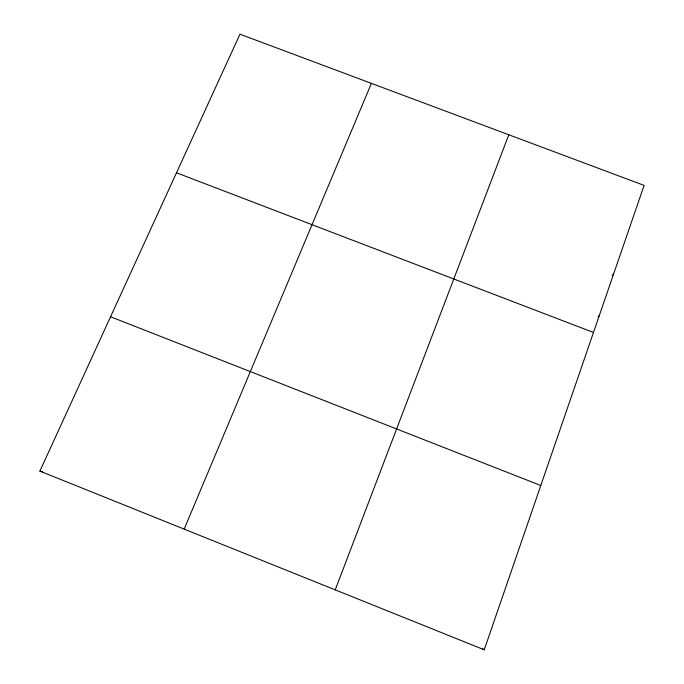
<?xml version="1.0" encoding="UTF-8"?>
<svg xmlns="http://www.w3.org/2000/svg" width="684" height="684" viewBox="0 0 684 684"><rect width="100%" height="100%" fill="white"/><g stroke="black" fill="none" stroke-linecap="round" stroke-linejoin="round"><path stroke-width="1.03" d="M484.238 649.8L644.114 185.398L239.964 34.2L39.886 471.096L484.238 649.8L482.605 648.688M335.228 589.873L508.793 134.774M184.167 529.125L371.403 83.371M612.231 275.301L613.591 274.053M597.978 316.675L599.287 315.615M39.886 471.096L42.699 471.78M176.498 172.787L593.481 332.467M110.56 316.769L540.796 485.503"/></g></svg>
